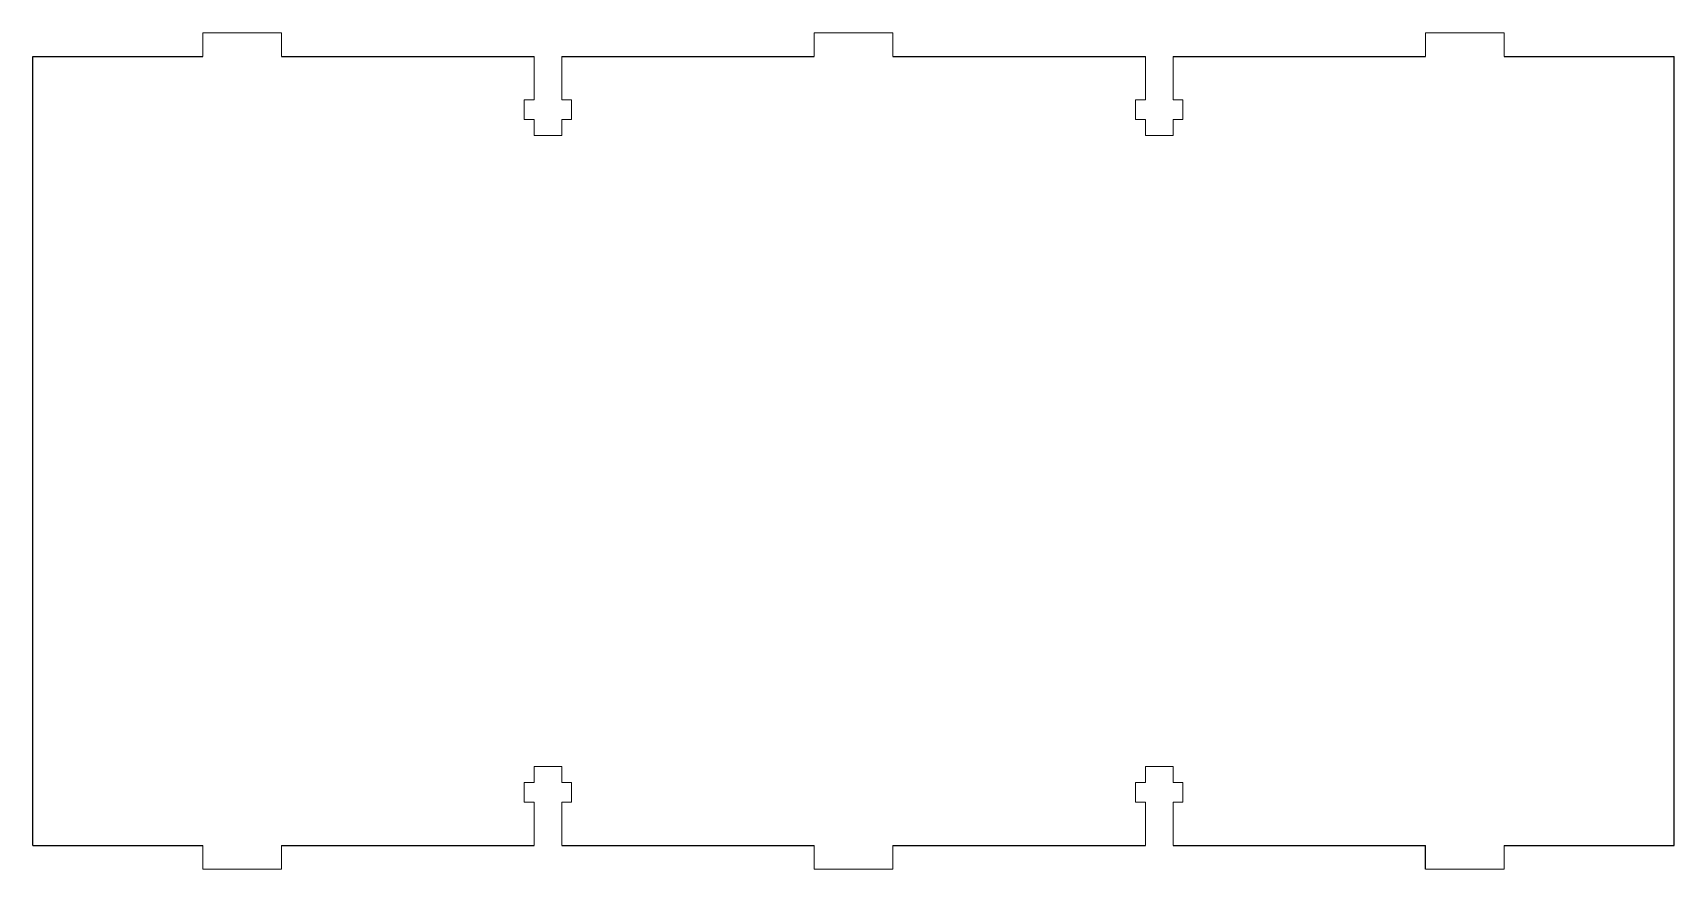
# Model space of a CAD drawing. Header units: millimetres. Extents: x 0 to 208, y 7 to 113.
import ezdxf

# ---------------------------------------------------------------- set-up
doc = ezdxf.new("R2010")
doc.units = ezdxf.units.MM
doc.layers.add('3x10_Male', color=1, linetype='CONTINUOUS', lineweight=0)
doc.layers.add('M3_ScrewJoint', color=1, linetype='CONTINUOUS', lineweight=0)
doc.layers.add('Panel', color=1, linetype='CONTINUOUS')

msp = doc.modelspace()

# ---------------------------------------------------------------- linework, layer by layer
at = {"layer": '3x10_Male'}
for p, q in [((21.53, 110), (21.53, 113)), ((21.53, 113), (31.53, 113)), ((31.53, 113), (31.53, 110)), ((99, 110), (99, 113)), ((99, 113), (109, 113)), ((109, 113), (109, 110)), ((176.47, 110), (176.47, 113)), ((176.47, 113), (186.47, 113)), ((186.47, 113), (186.47, 110)), ((21.53, 10), (21.53, 7)), ((31.53, 7), (31.53, 10)), ((99, 10), (99, 7)), ((109, 7), (109, 10)), ((186.47, 7), (186.47, 10)), ((21.53, 7), (31.53, 7)), ((99, 7), (109, 7)), ((176.47, 7), (186.47, 7))]:
    msp.add_line(p, q, dxfattribs=at)
at = {"layer": 'M3_ScrewJoint'}
for p, q in [((63.52, 110), (63.52, 104.5)), ((67.02, 104.5), (67.02, 110)), ((140.99, 110), (140.99, 104.5)), ((144.49, 104.5), (144.49, 110)), ((62.27, 102), (62.27, 104.5)), ((63.52, 104.5), (62.27, 104.5)), ((68.27, 104.5), (67.02, 104.5)), ((68.27, 102), (68.27, 104.5)), ((139.74, 102), (139.74, 104.5)), ((140.99, 104.5), (139.74, 104.5)), ((145.74, 104.5), (144.49, 104.5)), ((145.74, 102), (145.74, 104.5)), ((62.27, 102), (63.52, 102)), ((63.52, 102), (63.52, 100)), ((67.02, 100), (67.02, 102)), ((67.02, 102), (68.27, 102)), ((139.74, 102), (140.99, 102)), ((140.99, 102), (140.99, 100)), ((144.49, 100), (144.49, 102)), ((144.49, 102), (145.74, 102)), ((63.52, 100), (67.02, 100)), ((140.99, 100), (144.49, 100)), ((63.52, 20), (67.02, 20)), ((63.52, 18), (63.52, 20)), ((67.02, 20), (67.02, 18)), ((140.99, 20), (144.49, 20)), ((140.99, 18), (140.99, 20)), ((144.49, 20), (144.49, 18)), ((62.27, 18), (62.27, 15.5)), ((62.27, 18), (63.52, 18)), ((67.02, 18), (68.27, 18)), ((68.27, 18), (68.27, 15.5)), ((139.74, 18), (139.74, 15.5)), ((139.74, 18), (140.99, 18)), ((144.49, 18), (145.74, 18)), ((145.74, 18), (145.74, 15.5)), ((63.52, 15.5), (62.27, 15.5)), ((63.52, 10), (63.52, 15.5)), ((67.02, 15.5), (67.02, 10)), ((68.27, 15.5), (67.02, 15.5)), ((140.99, 15.5), (139.74, 15.5)), ((140.99, 10), (140.99, 15.5)), ((144.49, 15.5), (144.49, 10)), ((145.74, 15.5), (144.49, 15.5))]:
    msp.add_line(p, q, dxfattribs=at)
at = {"layer": 'Panel'}
for p, q in [((0, 110), (21.53, 110)), ((0, 10), (0, 110)), ((31.53, 110), (63.52, 110)), ((67.02, 110), (99, 110)), ((109, 110), (140.99, 110)), ((144.49, 110), (176.47, 110)), ((186.47, 110), (208, 110)), ((208, 10), (208, 110)), ((0, 10), (21.53, 10)), ((31.53, 10), (63.52, 10)), ((67.02, 10), (99, 10)), ((109, 10), (140.99, 10)), ((144.49, 10), (176.47, 10)), ((176.47, 7), (176.47, 10)), ((186.47, 10), (208, 10))]:
    msp.add_line(p, q, dxfattribs=at)

doc.saveas('drawing.dxf')
